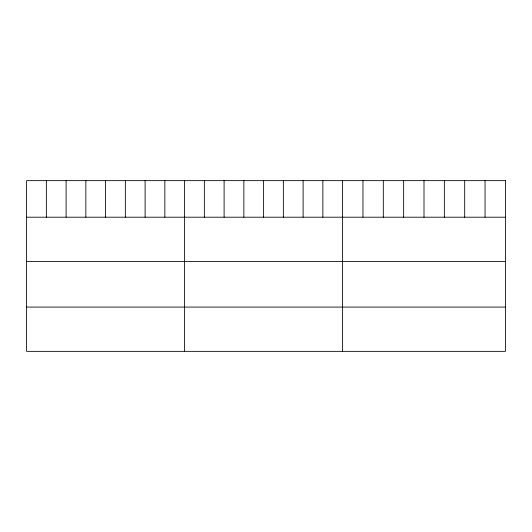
<?xml version="1.0" encoding="UTF-8"?>
<svg xmlns="http://www.w3.org/2000/svg" width="532" height="532" viewBox="0 0 532 532"><rect width="100%" height="100%" fill="white"/><g stroke="black" fill="none" stroke-linecap="round" stroke-linejoin="round"><path stroke-width="0.8" d="M26.6 217.202L505.4 217.202M26.6 261.471L505.4 261.471M26.6 307.084L505.4 307.084M485.051 180.647L485.051 217.202M464.702 180.647L464.702 217.202M444.353 180.647L444.353 217.202M424.004 180.647L424.004 217.202M403.655 180.647L403.655 217.202M383.306 180.647L383.306 217.202M362.957 180.647L362.957 217.202M342.608 180.647L342.608 351.353M322.858 180.647L322.858 217.202M303.107 180.647L303.107 217.202M283.357 180.647L283.357 217.202M263.606 180.647L263.606 217.202M243.856 180.647L243.856 217.202M224.105 180.647L224.105 217.202M204.355 180.647L204.355 217.202M184.604 180.647L184.604 351.353M164.854 180.647L164.854 217.202M145.103 180.647L145.103 217.202M125.353 180.647L125.353 217.202M105.602 180.647L105.602 217.202M85.852 180.647L85.852 217.202M66.101 180.647L66.101 217.202M46.351 180.647L46.351 217.202M505.4 180.647L26.6 180.647L26.6 351.353L505.4 351.353L505.4 180.647"/></g></svg>
